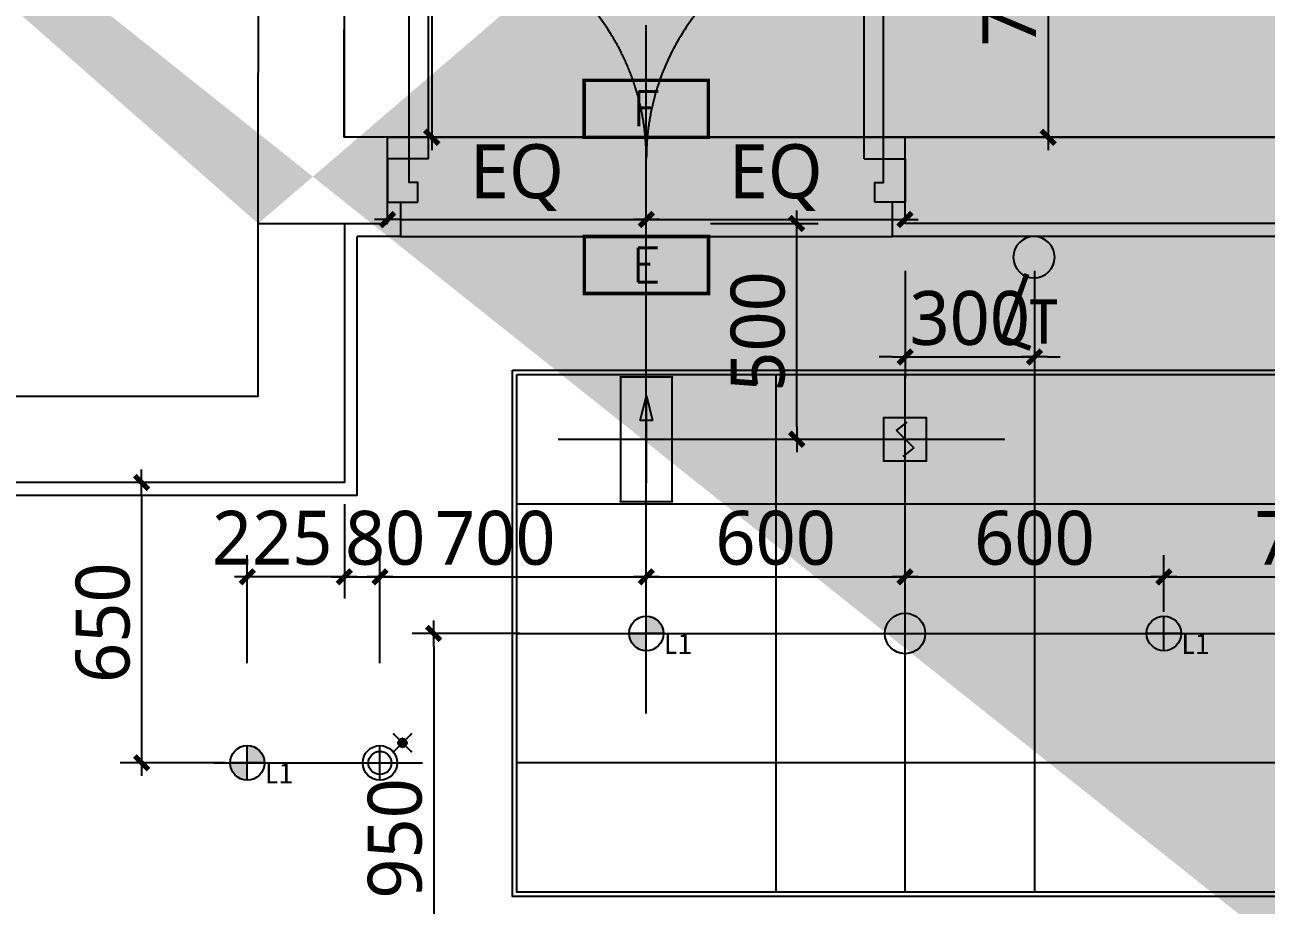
# Model space of a CAD drawing. Extents: x 3443499 to 7125205, y -1700016 to -264854.
# Drawn here: x 3450358 to 3453236, y -971052 to -969011 of the extents above; entities that cross this region are included whole.
import ezdxf
from ezdxf.enums import TextEntityAlignment as Align

# ---------------------------------------------------------------- set-up
doc = ezdxf.new("R2010")
doc.units = 0
doc.header["$LTSCALE"] = 1000
doc.header["$MEASUREMENT"] = 0
doc.linetypes.add('ACAD_ISO03W100', pattern=[30, 12, -18])
doc.linetypes.add('DASH', pattern=[0.35, 0.25, -0.1])
doc.layers.get('0').update_dxf_attribs({"linetype": 'CONTINUOUS'})
doc.layers.get('Defpoints').update_dxf_attribs({"linetype": 'CONTINUOUS'})
for name, color, linetype in [('A-填充', 251, 'CONTINUOUS'), ('A-墙体', 255, 'CONTINUOUS'), ('A-标注', 1, 'CONTINUOUS'), ('A-结构', 4, 'CONTINUOUS'), ('A-结构柱', 255, 'CONTINUOUS'), ('B-门', 4, 'CONTINUOUS'), ('C-消防点位', 54, 'CONTINUOUS'), ('E-天花填充', 251, 'CONTINUOUS'), ('E-天花灯具', 92, 'CONTINUOUS'), ('E-天花空调', 1, 'CONTINUOUS'), ('E-天花结构', 4, 'CONTINUOUS'), ('E-天花辅助2', 54, 'CONTINUOUS'), ('E-灯具开关', 92, 'CONTINUOUS')]:
    doc.layers.add(name, color=color, linetype=linetype)
doc.styles.add('_TCH_DIM_T3', font='SIMPLEX.shx', dxfattribs={"width": 0.705882, "bigfont": 'GBCBIG.shx'})
doc.styles.add('_TEL_DIM', font='SIMPLEX', dxfattribs={"width": 0.8, "height": 3.5, "bigfont": 'HZTXT'})
doc.styles.get("Standard").update_dxf_attribs({"font": 'gbenor.shx', "bigfont": 'gbcbig.shx'})
doc.styles.add('微软雅黑', font='msyh.ttf')
doc.styles.add('黑体', font='simhei.ttf')
doc.dimstyles.new('K-SMD-50', dxfattribs={"dimscale": 50, "dimtxt": 2.5, "dimasz": 0.6, "dimexe": 1, "dimexo": 1, "dimgap": 0.5, "dimtad": 1, "dimdec": 0, "dimrnd": 5, "dimdsep": 46, "dimtxsty": '微软雅黑', "dimblk": 'YQTICK', "dimcen": 0, "dimclrd": 1, "dimclre": 1, "dimclrt": 1, "dimadec": 1, "dimazin": 2, "dimtfac": 1, "dimtdec": 0, "dimtix": 1, "dimtmove": 1, "dimatfit": 2, "dimldrblk": 'A', "dimfxl": 4, "dimfxlon": 1, "dimtolj": 1, "dimtzin": 0, "dimarcsym": 0})

# ---------------------------------------------------------------- blocks, each defined once
blk = doc.blocks.new('$equip$00002534')
for p, q in [((-0.72, 0.66), (-0.72, 0)), ((0.72, 0.66), (-0.72, 0.66)), ((0.72, 0), (0.72, 0.66)), ((-0.72, 0), (0.72, 0))]:
    blk.add_line(p, q)
at = {"const_width": 0.04}
blk.add_lwpolyline([(-0.72, 0.66), (-0.72, 0), (0.72, 0), (0.72, 0.66), (-0.72, 0.66), (-0.72, 0)], dxfattribs=at)
for p in [(0, 0.66), (-0.72, 0.33), (0.72, 0.33), (0, 0)]:
    blk.add_point(p)
at = {"color": 7, "style": '_TEL_DIM'}
blk.add_attdef('$TEXT$', text='', height=0.4, dxfattribs=at).set_placement((0, 0.33), align=Align.MIDDLE_CENTER)
at = {"color": 7, "style": '_TEL_DIM', "flags": 1}
blk.add_attdef('A', text='', height=0.00002, dxfattribs=at).set_placement((0, 0), align=Align.MIDDLE_CENTER)
blk = doc.blocks.new('YQTICK')
at = {"color": 1}
blk.add_line((-1, 0), (1, 0), dxfattribs=at)
at = {"color": 1, "const_width": 0.4}
blk.add_lwpolyline([(0.53, 0.53), (-0.53, -0.53)], dxfattribs=at)
blk = doc.blocks.new('*D283')
at = {"layer": 'A-标注', "color": 1, "lineweight": -2, "transparency": 16777216}
for p, q in [((3445098.6, -968571.7), (3444848.6, -968571.7)), ((3444898.6, -968601.7), (3444898.6, -969841.7)), ((3445098.6, -969871.7), (3444848.6, -969871.7))]:
    blk.add_line(p, q, dxfattribs=at)
at = {"layer": 'Defpoints', "color": 0, "transparency": 16777216}
for p in [(3450898.5, -968571.7), (3444898.6, -969871.7), (3445198.6, -969871.7)]:
    blk.add_point(p, dxfattribs=at)
at = {"layer": 'A-标注', "color": 1, "lineweight": -2, "transparency": 16777216, "xscale": 30, "yscale": 30, "zscale": 30}
for p, rotation in [((3444898.6, -968571.7), 90), ((3444898.6, -969871.7), 270)]:
    blk.add_blockref('YQTICK', p, dxfattribs=dict(at, rotation=rotation))
at = {"layer": 'A-标注', "color": 1, "transparency": 16777216, "insert": (3444808.7, -969221.7), "char_height": 125, "attachment_point": 5, "rotation": 90, "style": '微软雅黑'}
blk.add_mtext('\\A1;1300', dxfattribs=at)
blk = doc.blocks.new('A')
at = {"color": 1}
for p, q in [((-1.435, 1.148), (-1.09, 1.437)), ((-1.435, 1.148), (-0.369, 0)), ((-1.09, 1.437), (0, 0)), ((-0.369, 0), (-2.127, 0)), ((-1.435, -1.148), (-0.369, 0)), ((-1.09, -1.437), (0, 0)), ((-1.435, -1.148), (-1.09, -1.437))]:
    blk.add_line(p, q, dxfattribs=at)
for points in [[(-1.435, 1.148), (-1.09, 1.437), (-0.369, 0), (0, 0)], [(-1.435, -1.148), (-1.09, -1.437), (-0.369, 0), (0, 0)]]:
    blk.add_solid(points, dxfattribs=at)
blk = doc.blocks.new('*D288')
at = {"layer": 'A-标注', "color": 1, "lineweight": -2, "transparency": 16777216}
for p, q in [((3448498.5, -963571.7), (3448498.5, -963321.7)), ((3450998.5, -963421.8), (3450998.5, -963321.7)), ((3448528.5, -963371.7), (3450968.5, -963371.7))]:
    blk.add_line(p, q, dxfattribs=at)
at = {"layer": 'Defpoints', "color": 0, "transparency": 16777216}
for p in [(3450998.5, -963371.7), (3450998.5, -963471.8), (3448498.5, -969871.7)]:
    blk.add_point(p, dxfattribs=at)
at = {"layer": 'A-标注', "color": 1, "lineweight": -2, "transparency": 16777216, "xscale": 30, "yscale": 30, "zscale": 30, "rotation": 180}
blk.add_blockref('YQTICK', (3448498.5, -963371.7), dxfattribs=at)
at = {"layer": 'A-标注', "color": 1, "lineweight": -2, "transparency": 16777216, "xscale": 30, "yscale": 30, "zscale": 30}
blk.add_blockref('YQTICK', (3450998.5, -963371.7), dxfattribs=at)
at = {"layer": 'A-标注', "color": 1, "transparency": 16777216, "insert": (3449748.5, -963282.1), "char_height": 125, "attachment_point": 5, "style": '微软雅黑'}
blk.add_mtext('\\A1;2500', dxfattribs=at)
blk = doc.blocks.new('*U273')
at = {"layer": 'A-结构'}
for points in [[(80, 140), (80, 185), (60, 185), (60, 240), (10, 240), (10, 140), (80, 140)], [(1140, 140), (1140, 185), (1160, 185), (1160, 240), (1210, 240), (1210, 140), (1140, 140)]]:
    blk.add_lwpolyline(points, dxfattribs=at)
at = {"layer": 'B-门'}
for p, q in [((60, 240), (60, 790)), ((60, 790), (82.5, 790)), ((82.5, 790), (82.5, 780)), ((82.5, 780), (105, 780)), ((105, 240), (105, 780)), ((1115, 240), (1115, 790)), ((1137.5, 790), (1115, 790)), ((1137.5, 780), (1137.5, 790)), ((1160, 780), (1137.5, 780)), ((1160, 240), (1160, 780)), ((105, 240), (60, 240)), ((1115, 240), (1160, 240))]:
    blk.add_line(p, q, dxfattribs=at)
at = {"layer": 'B-门', "color": 251}
for p, q in [((50, 709.2), (50, 669.2)), ((50, 709.2), (60, 709.2)), ((115, 709.2), (105, 709.2)), ((115, 709.2), (115, 669.2)), ((1105, 709.2), (1105, 669.2)), ((1105, 709.2), (1115, 709.2)), ((1170, 709.2), (1160, 709.2)), ((1170, 709.2), (1170, 669.2)), ((50, 669.2), (60, 669.2)), ((115, 669.2), (105, 669.2)), ((1105, 669.2), (1115, 669.2)), ((1170, 669.2), (1160, 669.2))]:
    blk.add_line(p, q, dxfattribs=at)
for points in [[(50, 696.7), (8.7, 696.7), (8.7, 611.6), (24.4, 611.6), (24.4, 681.8), (50, 681.8)], [(115, 696.7), (156.3, 696.7), (156.3, 611.6), (140.6, 611.6), (140.6, 681.8), (115, 681.8)], [(1105, 696.7), (1063.7, 696.7), (1063.7, 611.6), (1079.4, 611.6), (1079.4, 681.8), (1105, 681.8)], [(1170, 696.7), (1211.3, 696.7), (1211.3, 611.6), (1195.6, 611.6), (1195.6, 681.8), (1170, 681.8)]]:
    blk.add_lwpolyline(points, dxfattribs=at)
at = {"layer": 'B-门', "color": 251, "linetype": 'ACAD_ISO03W100', "ltscale": 4}
for centre, radius, start, end in [((60, 240), 550, 0, 90), ((1160.9, 239.6), 550.9, 92.4756, 179.9622)]:
    blk.add_arc(centre, radius, start, end, dxfattribs=at)
at = {"layer": 'B-门'}
blk.add_arc((1137.4, 785), 3.09, 271.5887, 88.4105, dxfattribs=at)
blk = doc.blocks.new('111')
at = {"layer": 'E-天花灯具'}
h = blk.add_hatch(color=251, dxfattribs=at)
h.paths.add_polyline_path([(-10016889.6, -2841423.8), (-10016849.6, -2841423.8, 0.414214), (-10016889.6, -2841383.8)])
h.paths.add_polyline_path([(-10016929.6, -2841423.8, 0.414214), (-10016889.6, -2841463.8), (-10016889.6, -2841423.8)])
for p, q in [((-10016889.6, -2841463.8), (-10016889.6, -2841383.8)), ((-10016849.6, -2841423.8), (-10016929.6, -2841423.8))]:
    blk.add_line(p, q, dxfattribs=at)
blk.add_circle((-10016889.6, -2841423.8), 40, dxfattribs=at)
at = {"layer": 'E-天花灯具', "style": '黑体'}
blk.add_text('L1', height=48, dxfattribs=at).set_placement((-10016849.2, -2841471.5))
blk = doc.blocks.new('右向疏散')
h = blk.add_hatch(color=256)
h.paths.add_polyline_path([(201.6, 120), (86.4, 148.8), (86.4, 120)])
h.paths.add_polyline_path([(201.6, 120), (86.4, 120), (86.4, 91.2)])
at = {"color": 7}
blk.add_line((-201.6, 120), (201.6, 120), dxfattribs=at)
for p, q in [((201.6, 120), (86.4, 148.8)), ((86.4, 148.8), (86.4, 91.2)), ((86.4, 91.2), (201.6, 120))]:
    blk.add_line(p, q)
blk.add_lwpolyline([(-288, 240), (288, 240), (288, 0), (-288, 0)], close=True)
blk = doc.blocks.new('$equip_U$00000098(lemon-PC)')
for p in [(-0.72, 0), (0, 0), (0.72, 0), (-0.72, -0.3), (0.72, -0.3), (-0.72, -0.6), (0, -0.6), (0.72, -0.6)]:
    blk.add_point(p)
at = {"xscale": 0.002499999944120646, "yscale": 0.002499999944120646, "zscale": 0.002499999944120646}
blk.add_blockref('右向疏散', (0, -0.6), dxfattribs=at)
at = {"color": 7, "style": '_TCH_DIM_T3', "flags": 1}
for tag in ['A', 'REMARK']:
    blk.add_attdef(tag, text='', height=0.000025, dxfattribs=at).set_placement((0, 0), align=Align.MIDDLE_CENTER)
at = {"color": 7, "style": '_TCH_DIM_T3'}
blk.add_attdef('$TEXT$', text='', height=0.000025, dxfattribs=at).set_placement((0, -0.6), align=Align.MIDDLE_CENTER)
blk = doc.blocks.new('*D303')
at = {"layer": 'Defpoints', "color": 0, "transparency": 16777216}
for p in [(3451198.7, -969471.7), (3451798.7, -969462.3), (3451798.7, -969501.7)]:
    blk.add_point(p, dxfattribs=at)
at = {"layer": 'E-天花空调', "color": 1, "lineweight": -2, "transparency": 16777216}
for p, q in [((3451198.7, -969462.3), (3451198.7, -969412.3)), ((3451798.7, -969462.3), (3451798.7, -969412.3)), ((3451228.7, -969462.3), (3451768.7, -969462.3))]:
    blk.add_line(p, q, dxfattribs=at)
at = {"layer": 'E-天花空调', "color": 1, "lineweight": -2, "transparency": 16777216, "xscale": 30, "yscale": 30, "zscale": 30, "rotation": 180}
blk.add_blockref('YQTICK', (3451198.7, -969462.3), dxfattribs=at)
at = {"layer": 'E-天花空调', "color": 1, "lineweight": -2, "transparency": 16777216, "xscale": 30, "yscale": 30, "zscale": 30}
blk.add_blockref('YQTICK', (3451798.7, -969462.3), dxfattribs=at)
at = {"layer": 'E-天花空调', "color": 1, "transparency": 16777216, "insert": (3451498.7, -969365.3), "char_height": 125, "attachment_point": 5, "style": '微软雅黑'}
blk.add_mtext('\\A1;EQ', dxfattribs=at)
blk = doc.blocks.new('*D304')
at = {"layer": 'Defpoints', "color": 0, "transparency": 16777216}
for p in [(3452398.7, -969462.3), (3452398.7, -969471.7), (3451798.7, -969501.7)]:
    blk.add_point(p, dxfattribs=at)
at = {"layer": 'E-天花空调', "color": 1, "lineweight": -2, "transparency": 16777216}
for p, q in [((3451798.7, -969462.3), (3451798.7, -969412.3)), ((3452398.7, -969462.3), (3452398.7, -969412.3)), ((3451828.7, -969462.3), (3452368.7, -969462.3))]:
    blk.add_line(p, q, dxfattribs=at)
at = {"layer": 'E-天花空调', "color": 1, "lineweight": -2, "transparency": 16777216, "xscale": 30, "yscale": 30, "zscale": 30, "rotation": 180}
blk.add_blockref('YQTICK', (3451798.7, -969462.3), dxfattribs=at)
at = {"layer": 'E-天花空调', "color": 1, "lineweight": -2, "transparency": 16777216, "xscale": 30, "yscale": 30, "zscale": 30}
blk.add_blockref('YQTICK', (3452398.7, -969462.3), dxfattribs=at)
at = {"layer": 'E-天花空调', "color": 1, "transparency": 16777216, "insert": (3452098.7, -969365.3), "char_height": 125, "attachment_point": 5, "style": '微软雅黑'}
blk.add_mtext('\\A1;EQ', dxfattribs=at)
blk = doc.blocks.new('*D305')
at = {"layer": 'Defpoints', "color": 0, "transparency": 16777216}
for p in [(3451098.6, -970071.7), (3451798.6, -970290.5), (3451798.6, -970421.7)]:
    blk.add_point(p, dxfattribs=at)
at = {"layer": 'E-天花空调', "color": 1, "lineweight": -2, "transparency": 16777216}
for p, q in [((3451098.6, -970121.7), (3451098.6, -970340.5)), ((3451798.6, -970371.7), (3451798.6, -970240.5)), ((3451128.6, -970290.5), (3451768.6, -970290.5))]:
    blk.add_line(p, q, dxfattribs=at)
at = {"layer": 'E-天花空调', "color": 1, "lineweight": -2, "transparency": 16777216, "xscale": 30, "yscale": 30, "zscale": 30, "rotation": 180}
blk.add_blockref('YQTICK', (3451098.6, -970290.5), dxfattribs=at)
at = {"layer": 'E-天花空调', "color": 1, "lineweight": -2, "transparency": 16777216, "xscale": 30, "yscale": 30, "zscale": 30}
blk.add_blockref('YQTICK', (3451798.6, -970290.5), dxfattribs=at)
at = {"layer": 'E-天花空调', "color": 1, "transparency": 16777216, "insert": (3451448.6, -970200.9), "char_height": 125, "attachment_point": 5, "style": '微软雅黑'}
blk.add_mtext('\\A1;700', dxfattribs=at)
blk = doc.blocks.new('*D306')
at = {"layer": 'Defpoints', "color": 0, "transparency": 16777216}
for p in [(3452398.6, -970290.5), (3451798.6, -970421.7), (3452398.6, -970421.7)]:
    blk.add_point(p, dxfattribs=at)
at = {"layer": 'E-天花空调', "color": 1, "lineweight": -2, "transparency": 16777216}
for p, q in [((3451798.6, -970371.7), (3451798.6, -970240.5)), ((3452398.6, -970371.7), (3452398.6, -970240.5)), ((3451828.6, -970290.5), (3452368.6, -970290.5))]:
    blk.add_line(p, q, dxfattribs=at)
at = {"layer": 'E-天花空调', "color": 1, "lineweight": -2, "transparency": 16777216, "xscale": 30, "yscale": 30, "zscale": 30, "rotation": 180}
blk.add_blockref('YQTICK', (3451798.6, -970290.5), dxfattribs=at)
at = {"layer": 'E-天花空调', "color": 1, "lineweight": -2, "transparency": 16777216, "xscale": 30, "yscale": 30, "zscale": 30}
blk.add_blockref('YQTICK', (3452398.6, -970290.5), dxfattribs=at)
at = {"layer": 'E-天花空调', "color": 1, "transparency": 16777216, "insert": (3452098.6, -970200.9), "char_height": 125, "attachment_point": 5, "style": '微软雅黑'}
blk.add_mtext('\\A1;600', dxfattribs=at)
blk = doc.blocks.new('*D307')
at = {"layer": 'Defpoints', "color": 0, "transparency": 16777216}
for p in [(3452998.6, -970290.5), (3452398.6, -970421.7), (3452998.6, -970421.7)]:
    blk.add_point(p, dxfattribs=at)
at = {"layer": 'E-天花空调', "color": 1, "lineweight": -2, "transparency": 16777216}
for p, q in [((3452398.6, -970371.7), (3452398.6, -970240.5)), ((3452998.6, -970371.7), (3452998.6, -970240.5)), ((3452428.6, -970290.5), (3452968.6, -970290.5))]:
    blk.add_line(p, q, dxfattribs=at)
at = {"layer": 'E-天花空调', "color": 1, "lineweight": -2, "transparency": 16777216, "xscale": 30, "yscale": 30, "zscale": 30, "rotation": 180}
blk.add_blockref('YQTICK', (3452398.6, -970290.5), dxfattribs=at)
at = {"layer": 'E-天花空调', "color": 1, "lineweight": -2, "transparency": 16777216, "xscale": 30, "yscale": 30, "zscale": 30}
blk.add_blockref('YQTICK', (3452998.6, -970290.5), dxfattribs=at)
at = {"layer": 'E-天花空调', "color": 1, "transparency": 16777216, "insert": (3452698.6, -970200.9), "char_height": 125, "attachment_point": 5, "style": '微软雅黑'}
blk.add_mtext('\\A1;600', dxfattribs=at)
blk = doc.blocks.new('*D308')
at = {"layer": 'Defpoints', "color": 0, "transparency": 16777216}
for p in [(3453698.7, -970071.7), (3453698.7, -970290.5), (3452998.6, -970421.7)]:
    blk.add_point(p, dxfattribs=at)
at = {"layer": 'E-天花空调', "color": 1, "lineweight": -2, "transparency": 16777216}
for p, q in [((3453698.7, -970121.7), (3453698.7, -970340.5)), ((3452998.6, -970371.7), (3452998.6, -970240.5)), ((3453028.6, -970290.5), (3453668.7, -970290.5))]:
    blk.add_line(p, q, dxfattribs=at)
at = {"layer": 'E-天花空调', "color": 1, "lineweight": -2, "transparency": 16777216, "xscale": 30, "yscale": 30, "zscale": 30, "rotation": 180}
blk.add_blockref('YQTICK', (3452998.6, -970290.5), dxfattribs=at)
at = {"layer": 'E-天花空调', "color": 1, "lineweight": -2, "transparency": 16777216, "xscale": 30, "yscale": 30, "zscale": 30}
blk.add_blockref('YQTICK', (3453698.7, -970290.5), dxfattribs=at)
at = {"layer": 'E-天花空调', "color": 1, "transparency": 16777216, "insert": (3453348.7, -970200.9), "char_height": 125, "attachment_point": 5, "style": '微软雅黑'}
blk.add_mtext('\\A1;700', dxfattribs=at)
blk = doc.blocks.new('*D309')
at = {"layer": 'Defpoints', "color": 0, "transparency": 16777216}
for p in [(3452398.6, -970421.7), (3451305.8, -971371.8), (3451407.1, -971371.8)]:
    blk.add_point(p, dxfattribs=at)
at = {"layer": 'E-天花空调', "color": 1, "lineweight": -2, "transparency": 16777216}
for p, q in [((3451505.8, -970421.7), (3451255.8, -970421.7)), ((3451305.8, -970451.7), (3451305.8, -971341.8)), ((3451357.1, -971371.8), (3451255.8, -971371.8))]:
    blk.add_line(p, q, dxfattribs=at)
at = {"layer": 'E-天花空调', "color": 1, "lineweight": -2, "transparency": 16777216, "xscale": 30, "yscale": 30, "zscale": 30}
for p, rotation in [((3451305.8, -970421.7), 90), ((3451305.8, -971371.8), 270)]:
    blk.add_blockref('YQTICK', p, dxfattribs=dict(at, rotation=rotation))
at = {"layer": 'E-天花空调', "color": 1, "transparency": 16777216, "insert": (3451216.2, -970896.8), "char_height": 125, "attachment_point": 5, "rotation": 90, "style": '微软雅黑'}
blk.add_mtext('\\A1;950', dxfattribs=at)
blk = doc.blocks.new('*D331')
at = {"layer": 'Defpoints', "color": 0, "transparency": 16777216}
for p in [(3451098.6, -970071.7), (3450628.6, -970721.8), (3450873.6, -970721.8)]:
    blk.add_point(p, dxfattribs=at)
at = {"layer": 'E-天花空调', "color": 1, "lineweight": -2, "transparency": 16777216}
for p, q in [((3450828.6, -970071.7), (3450578.6, -970071.7)), ((3450628.6, -970101.7), (3450628.6, -970691.8)), ((3450823.6, -970721.8), (3450578.6, -970721.8))]:
    blk.add_line(p, q, dxfattribs=at)
at = {"layer": 'E-天花空调', "color": 1, "lineweight": -2, "transparency": 16777216, "xscale": 30, "yscale": 30, "zscale": 30}
for p, rotation in [((3450628.6, -970071.7), 90), ((3450628.6, -970721.8), 270)]:
    blk.add_blockref('YQTICK', p, dxfattribs=dict(at, rotation=rotation))
at = {"layer": 'E-天花空调', "color": 1, "transparency": 16777216, "insert": (3450538.9, -970396.7), "char_height": 125, "attachment_point": 5, "rotation": 90, "style": '微软雅黑'}
blk.add_mtext('\\A1;650', dxfattribs=at)
blk = doc.blocks.new('*D332')
at = {"layer": 'Defpoints', "color": 0, "transparency": 16777216}
for p in [(3451098.6, -970071.7), (3450873.6, -970290.5), (3450873.6, -970721.8)]:
    blk.add_point(p, dxfattribs=at)
at = {"layer": 'E-天花空调', "color": 1, "lineweight": -2, "transparency": 16777216}
for p, q in [((3451098.6, -970121.7), (3451098.6, -970340.5)), ((3450873.6, -970490.5), (3450873.6, -970240.5)), ((3451068.6, -970290.5), (3450903.6, -970290.5))]:
    blk.add_line(p, q, dxfattribs=at)
at = {"layer": 'E-天花空调', "color": 1, "lineweight": -2, "transparency": 16777216, "xscale": 30, "yscale": 30, "zscale": 30, "rotation": 180}
blk.add_blockref('YQTICK', (3450873.6, -970290.5), dxfattribs=at)
at = {"layer": 'E-天花空调', "color": 1, "lineweight": -2, "transparency": 16777216, "xscale": 30, "yscale": 30, "zscale": 30}
blk.add_blockref('YQTICK', (3451098.6, -970290.5), dxfattribs=at)
at = {"layer": 'E-天花空调', "color": 1, "transparency": 16777216, "insert": (3450931.3, -970200.8), "char_height": 125, "attachment_point": 5, "style": '微软雅黑'}
blk.add_mtext('\\A1;225', dxfattribs=at)
blk = doc.blocks.new('*D348')
at = {"layer": 'Defpoints', "color": 0, "transparency": 16777216}
for p in [(3451198.7, -969471.7), (3452147.3, -969471.7), (3451798.8, -969971.7)]:
    blk.add_point(p, dxfattribs=at)
at = {"layer": 'E-天花空调', "color": 1, "lineweight": -2, "transparency": 16777216}
for p, q in [((3451947.3, -969471.7), (3452197.3, -969471.7)), ((3452147.3, -969941.7), (3452147.3, -969501.7)), ((3451947.3, -969971.7), (3452197.3, -969971.7))]:
    blk.add_line(p, q, dxfattribs=at)
at = {"layer": 'E-天花空调', "color": 1, "lineweight": -2, "transparency": 16777216, "xscale": 30, "yscale": 30, "zscale": 30}
for p, rotation in [((3452147.3, -969471.7), 90), ((3452147.3, -969971.7), 270)]:
    blk.add_blockref('YQTICK', p, dxfattribs=dict(at, rotation=rotation))
at = {"layer": 'E-天花空调', "color": 1, "transparency": 16777216, "insert": (3452057.6, -969721.7), "char_height": 125, "attachment_point": 5, "rotation": 90, "style": '微软雅黑'}
blk.add_mtext('\\A1;500', dxfattribs=at)
blk = doc.blocks.new('$equip$00002649')
for p, q in [((-0.5, 0.5), (-0.5, -0.5)), ((0.5, 0.5), (-0.5, 0.5)), ((-0.2, 0.2), (0.05, 0.4)), ((0.5, -0.5), (0.5, 0.5)), ((0, 0), (-0.2, 0.2)), ((0, 0), (0.2, -0.2)), ((0.2, -0.2), (-0.05, -0.4)), ((-0.5, -0.5), (0.5, -0.5))]:
    blk.add_line(p, q)
at = {"const_width": 0.04}
blk.add_lwpolyline([(-0.5, 0.5), (0.5, 0.5), (0.5, -0.5), (-0.5, -0.5), (-0.5, 0.5), (0.5, 0.5)], dxfattribs=at)
for p in [(0, 0.5), (-0.5, 0), (0.5, 0), (0, -0.5)]:
    blk.add_point(p)
at = {"color": 7, "flags": 1}
for tag, height, p in [('A', 0.00002, (0, 0)), ('B', 0.4, (0.762, -0.208))]:
    blk.add_attdef(tag, text='', height=height, dxfattribs=at).set_placement(p, align=Align.MIDDLE_CENTER)
blk = doc.blocks.new('*D357')
at = {"layer": 'Defpoints', "color": 0, "transparency": 16777216}
for p in [(3451218.5, -968371.7), (3451218.5, -969271.7), (3451301.2, -969271.7)]:
    blk.add_point(p, dxfattribs=at)
at = {"layer": 'E-天花空调', "color": 1, "lineweight": -2, "transparency": 16777216}
for p, q in [((3451268.5, -968371.7), (3451351.2, -968371.7)), ((3451301.2, -968401.7), (3451301.2, -969241.7)), ((3451268.5, -969271.7), (3451351.2, -969271.7))]:
    blk.add_line(p, q, dxfattribs=at)
at = {"layer": 'E-天花空调', "color": 1, "lineweight": -2, "transparency": 16777216, "xscale": 30, "yscale": 30, "zscale": 30}
for p, rotation in [((3451301.2, -968371.7), 90), ((3451301.2, -969271.7), 270)]:
    blk.add_blockref('YQTICK', p, dxfattribs=dict(at, rotation=rotation))
at = {"layer": 'E-天花空调', "color": 1, "transparency": 16777216, "insert": (3451211.6, -968821.7), "char_height": 125, "attachment_point": 5, "rotation": 90, "style": '微软雅黑'}
blk.add_mtext('\\A1;900', dxfattribs=at)
blk = doc.blocks.new('*D359')
at = {"layer": 'Defpoints', "color": 0, "transparency": 16777216}
for p in [(3452730.4, -968571.7), (3452730.4, -969271.7), (3452730.4, -969271.7)]:
    blk.add_point(p, dxfattribs=at)
at = {"layer": 'E-天花空调', "color": 1, "lineweight": -2, "transparency": 16777216}
for p, q in [((3452730.4, -968571.7), (3452680.4, -968571.7)), ((3452730.4, -968601.7), (3452730.4, -969241.7)), ((3452730.4, -969271.7), (3452680.4, -969271.7))]:
    blk.add_line(p, q, dxfattribs=at)
at = {"layer": 'E-天花空调', "color": 1, "lineweight": -2, "transparency": 16777216, "xscale": 30, "yscale": 30, "zscale": 30}
for p, rotation in [((3452730.4, -968571.7), 90), ((3452730.4, -969271.7), 270)]:
    blk.add_blockref('YQTICK', p, dxfattribs=dict(at, rotation=rotation))
at = {"layer": 'E-天花空调', "color": 1, "transparency": 16777216, "insert": (3452640.8, -968921.7), "char_height": 125, "attachment_point": 5, "rotation": 90, "style": '微软雅黑'}
blk.add_mtext('\\A1;700', dxfattribs=at)
blk = doc.blocks.new('单开单控')
blk.add_hatch(color=256).paths.add_polyline_path([(1.08, 0, 1), (-1.08, 0, 1)])
at = {"const_width": 0.27}
blk.add_lwpolyline([(4.403, 1.796), (3.443, 2.945), (0.694, 0.647)], dxfattribs=at)
blk.add_circle((0, 0), 1.08)
blk = doc.blocks.new('*U253')
at = {"layer": 'E-灯具开关', "xscale": -29.62962962979357, "yscale": 29.62962962979357, "zscale": 29.62962962979357, "rotation": 66.5883485202112}
blk.add_blockref('单开单控', (0, 0), dxfattribs=at)
blk = doc.blocks.new('*D372')
at = {"layer": 'Defpoints', "color": 0, "transparency": 16777216}
for p in [(3452398.7, -969471.7), (3452698.5, -969501.7), (3452698.5, -969780.9)]:
    blk.add_point(p, dxfattribs=at)
at = {"layer": 'E-天花空调', "color": 1, "lineweight": -2, "transparency": 16777216}
for p, q in [((3452398.7, -969580.9), (3452398.7, -969830.9)), ((3452698.5, -969580.9), (3452698.5, -969830.9)), ((3452368.7, -969780.9), (3452338.7, -969780.9)), ((3452398.7, -969780.9), (3452698.5, -969780.9)), ((3452728.5, -969780.9), (3452758.5, -969780.9))]:
    blk.add_line(p, q, dxfattribs=at)
at = {"layer": 'E-天花空调', "color": 1, "lineweight": -2, "transparency": 16777216, "xscale": 30, "yscale": 30, "zscale": 30}
blk.add_blockref('YQTICK', (3452398.7, -969780.9), dxfattribs=at)
at = {"layer": 'E-天花空调', "color": 1, "lineweight": -2, "transparency": 16777216, "xscale": 30, "yscale": 30, "zscale": 30, "rotation": 180}
blk.add_blockref('YQTICK', (3452698.5, -969780.9), dxfattribs=at)
at = {"layer": 'E-天花空调', "color": 1, "transparency": 16777216, "insert": (3452548.6, -969691.3), "char_height": 125, "attachment_point": 5, "style": '微软雅黑'}
blk.add_mtext('\\A1;300', dxfattribs=at)
blk = doc.blocks.new('yyd')
at = {"layer": 'E-天花灯具', "color": 4}
for p, q in [((210980.6, 169856.1), (210940.5, 169816)), ((210940.5, 169856.1), (210980.6, 169816))]:
    blk.add_line(p, q, dxfattribs=at)
at = {"layer": 'E-天花灯具', "color": 54}
for p, q in [((210908.3, 169749.6), (210908.3, 169829.6)), ((210868.3, 169789.6), (210948.3, 169789.6))]:
    blk.add_line(p, q, dxfattribs=at)
at = {"layer": 'E-天花灯具', "color": 4}
blk.add_circle((210960.5, 169836), 10, dxfattribs=at)
at = {"layer": 'E-天花灯具', "color": 92}
blk.add_ellipse((210908.3, 169789.6), major_axis=(28.3, 28.3), ratio=1, start_param=5.497787, end_param=11.780972, dxfattribs=at)
at = {"layer": 'E-天花灯具', "color": 251}
blk.add_ellipse((210908.3, 169789.6), major_axis=(18.9, 18.9), ratio=1, start_param=5.497787, end_param=11.780972, dxfattribs=at)
at = {"layer": 'E-天花灯具', "color": 4}
for p in [(210940.5, 169856.1), (210960.5, 169846.1), (210980.6, 169856.1), (210940.5, 169816), (210950.5, 169836), (210960.5, 169826), (210970.6, 169836), (210980.6, 169816)]:
    blk.add_point(p, dxfattribs=at)
for points in [[(210951.8, 169841), (210969.2, 169841), (210950.5, 169836), (210970.6, 169836)], [(210955.5, 169844.7), (210965.5, 169844.7), (210951.8, 169841), (210969.2, 169841)], [(210960.5, 169846.1), (210960.5, 169846.1), (210955.5, 169844.7), (210965.5, 169844.7)], [(210951.8, 169831), (210969.2, 169831), (210950.5, 169836), (210970.6, 169836)], [(210955.5, 169827.3), (210965.5, 169827.3), (210951.8, 169831), (210969.2, 169831)], [(210960.5, 169826), (210960.5, 169826), (210955.5, 169827.3), (210965.5, 169827.3)]]:
    blk.add_solid(points, dxfattribs=at)
at = {"layer": 'E-天花灯具', "color": 4, "flags": 9}
blk.add_attdef('A', (210960.5, 169836), '', height=0.000802, rotation=360, dxfattribs=at)
blk = doc.blocks.new('*D378')
at = {"layer": 'Defpoints', "color": 0, "transparency": 16777216}
for p in [(3451098.6, -970071.7), (3451181.1, -970290.5), (3451181.1, -970721.8)]:
    blk.add_point(p, dxfattribs=at)
at = {"layer": 'E-天花空调', "color": 1, "lineweight": -2, "transparency": 16777216}
for p, q in [((3451098.6, -970121.7), (3451098.6, -970340.5)), ((3451181.1, -970490.5), (3451181.1, -970240.5)), ((3451068.6, -970290.5), (3451038.6, -970290.5)), ((3451098.6, -970290.5), (3451181.1, -970290.5)), ((3451211.1, -970290.5), (3451241.1, -970290.5))]:
    blk.add_line(p, q, dxfattribs=at)
at = {"layer": 'E-天花空调', "color": 1, "lineweight": -2, "transparency": 16777216, "xscale": 30, "yscale": 30, "zscale": 30}
blk.add_blockref('YQTICK', (3451098.6, -970290.5), dxfattribs=at)
at = {"layer": 'E-天花空调', "color": 1, "lineweight": -2, "transparency": 16777216, "xscale": 30, "yscale": 30, "zscale": 30, "rotation": 180}
blk.add_blockref('YQTICK', (3451181.1, -970290.5), dxfattribs=at)
at = {"layer": 'E-天花空调', "color": 1, "transparency": 16777216, "insert": (3451193.2, -970200.9), "char_height": 125, "attachment_point": 5, "style": '微软雅黑'}
blk.add_mtext('\\A1;80', dxfattribs=at)

msp = doc.modelspace()

# ---------------------------------------------------------------- hatches: boundary and pattern name
at = {"layer": 'A-墙体'}
h = msp.add_hatch(color=252, dxfattribs=at)
h.dxf.hatch_style = 1
h.paths.add_polyline_path([(3451198.7, -969271.7), (3451098.5, -969271.7), (3451098.7, -968771.7), (3450898.5, -968771.7), (3450898.3, -969471.7), (3451198.7, -969471.7)], flags=17)
h.paths.add_polyline_path([(3445398.6, -972771.7), (3451048.5, -972771.7), (3451048.5, -973071.7), (3445398.6, -973071.7)])
h.paths.add_polyline_path([(3445198.6, -971571.8), (3445398.6, -971571.8), (3445398.6, -973071.7), (3445198.6, -973071.7)])
h.paths.add_polyline_path([(3453548.7, -971571.8), (3452948.8, -971571.8), (3452948.8, -971371.7), (3453548.7, -971371.7)])
h.paths.add_polyline_path([(3451248.8, -971571.8), (3451848.8, -971571.8), (3451848.8, -971371.8), (3451248.8, -971371.8)])
h.paths.add_polyline_path([(3450898.6, -965771.8), (3451098.6, -965771.8), (3451098.6, -967071.7), (3450898.6, -967071.7)])
h.paths.add_polyline_path([(3452398.7, -969271.7), (3453698.4, -969271.7), (3453698.4, -969471.7), (3452398.7, -969471.7)])
h.paths.add_polyline_path([(3445398.6, -969871.7), (3446148.5, -969871.7), (3446148.5, -970071.7), (3445398.6, -970071.7)])
h.paths.add_polyline_path([(3447648.5, -969871.7), (3448398.5, -969871.7), (3448398.5, -970071.7), (3447648.5, -970071.7)])
h.paths.add_polyline_path([(3448398.6, -965671.7), (3448598.6, -965671.7), (3448598.6, -967271.7), (3448398.6, -967271.7)])
h.paths.add_polyline_path([(3448798.6, -965271.7), (3450648.8, -965271.7), (3450648.8, -965471.7), (3448798.6, -965471.7)])
h.paths.add_polyline_path([(3450898.6, -963971.8), (3451098.8, -963971.8), (3451098.8, -965271.8), (3450898.6, -965271.8)])
h.paths.add_polyline_path([(3451223.8, -963671.7), (3453573.8, -963671.7), (3453573.8, -963871.7), (3451223.8, -963871.7)])
h.paths.add_polyline_path([(3453698.6, -963971.8), (3453898.7, -963971.8), (3453898.7, -965271.8), (3453698.6, -965271.8)])
h.paths.add_polyline_path([(3453698.6, -967071.7), (3453898.5, -967071.7), (3453898.5, -965771.8), (3453698.6, -965771.8)])
h.paths.add_polyline_path([(3453698.5, -968771.8), (3453898.7, -968771.8), (3453898.7, -969471.7), (3453698.5, -969471.7)])
h.paths.add_polyline_path([(3453698.7, -970071.7), (3453898.7, -970071.7), (3453898.7, -971371.7), (3453698.7, -971371.7)])
h.paths.add_polyline_path([(3451448.5, -973471.7), (3453348.7, -973471.7), (3453348.7, -973671.7), (3451448.5, -973671.7)])
h.paths.add_polyline_path([(3451198.7, -969471.7), (3451198.7, -969271.7), (3451098.5, -969271.7), (3451098.7, -968771.7), (3450898.5, -968771.7), (3450898.3, -969471.7)])
at = {"layer": 'A-结构柱'}
h = msp.add_hatch(color=255, dxfattribs=at)
h.dxf.hatch_style = 1
h.paths.add_polyline_path([(3451098.6, -969471.7), (3450898.6, -969471.7), (3450898.5, -969871.7), (3448398.5, -969871.7), (3448398.5, -970071.7), (3451098.6, -970071.7)], flags=17)
h.paths.add_polyline_path([(3453748.7, -971571.8), (3453898.7, -971571.8), (3453898.7, -971371.8), (3453548.9, -971371.8), (3453548.7, -973471.7), (3453348.7, -973471.7), (3453348.7, -973671.7), (3453748.7, -973671.7)], flags=17)
h.paths.add_polyline_path([(3453698.8, -965271.8), (3454148.8, -965271.8), (3454148.8, -965771.8), (3453698.8, -965771.8)])
h.paths.add_polyline_path([(3453573.8, -963471.8), (3454023.8, -963471.8), (3454023.8, -963971.8), (3453573.8, -963971.8)])
h.paths.add_polyline_path([(3450773.8, -963471.8), (3451223.8, -963471.8), (3451223.8, -963971.8), (3450773.8, -963971.8)])
h.paths.add_polyline_path([(3450648.8, -965271.8), (3451098.6, -965271.8), (3451098.6, -965771.8), (3450648.8, -965771.8)])
h.paths.add_polyline_path([(3448398.8, -965271.7), (3448798.6, -965271.7), (3448798.6, -965671.7), (3448398.8, -965671.7)])
h.paths.add_polyline_path([(3450048.6, -967271.7), (3450898.6, -967271.7), (3450898.6, -967071.7), (3451098.6, -967071.7), (3451098.5, -968771.7), (3450898.6, -968771.7), (3450898.5, -967471.7), (3450048.6, -967471.7)], flags=17)
h.paths.add_polyline_path([(3453898.7, -969471.7), (3453698.8, -969471.7), (3453698.8, -970071.7), (3453898.7, -970071.7)], flags=17)
h.paths.add_polyline_path([(3450898.5, -971571.8), (3450898.5, -971371.8), (3451248.5, -971371.8), (3451248.5, -973471.7), (3451448.5, -973471.7), (3451448.5, -973671.7), (3451048.5, -973671.7), (3451048.5, -971571.8)])
edge = h.paths.add_edge_path()
edge.add_line((3448398.6, -967271.7), (3448848.6, -967271.7))
edge.add_line((3448848.6, -967271.7), (3448848.6, -967471.7))
edge.add_line((3448848.6, -967471.7), (3448598.5, -967471.7))
edge.add_line((3448598.5, -967471.7), (3448598.5, -968771.7))
edge.add_line((3448598.5, -968771.7), (3448398.5, -968771.7))
edge.add_line((3448398.5, -968771.7), (3448398.5, -967271.7))
edge.add_line((3450898.5, -969471.7), (3451098.6, -969471.7))
edge.add_line((3451098.6, -969471.7), (3451098.6, -970071.7))
edge.add_line((3451098.6, -970071.7), (3448398.5, -970071.7))
edge.add_line((3448398.5, -970071.7), (3448398.5, -969871.7))
edge.add_line((3448398.5, -969871.7), (3450898.5, -969871.7))
edge.add_line((3450898.5, -969871.7), (3450898.6, -969471.7))
edge.add_line((3453698.6, -967071.7), (3453898.6, -967071.7))
edge.add_line((3453898.6, -967071.7), (3453898.6, -967271.8))
edge.add_line((3453898.6, -967271.8), (3454748.6, -967271.7))
edge.add_line((3454748.6, -967271.7), (3454748.6, -967471.7))
edge.add_line((3454748.6, -967471.7), (3453898.6, -967471.8))
edge.add_line((3453898.6, -967471.8), (3453898.5, -968771.8))
edge.add_line((3453898.5, -968771.8), (3453698.5, -968771.8))
edge.add_line((3453698.5, -968771.8), (3453698.8, -967071.7))
edge.add_line((3453548.7, -971371.8), (3453898.7, -971371.8))
edge.add_line((3453898.7, -971371.8), (3453898.7, -971571.8))
edge.add_line((3453898.7, -971571.8), (3453748.7, -971571.8))
edge.add_line((3453748.7, -971571.8), (3453748.7, -973671.7))
edge.add_line((3453748.7, -973671.7), (3453348.7, -973671.7))
edge.add_line((3453348.7, -973671.7), (3453348.7, -973471.7))
edge.add_line((3453348.7, -973471.7), (3453548.7, -973471.7))
edge.add_line((3453548.7, -973471.7), (3453548.9, -971371.8))
h.paths.add_polyline_path([(3445398.5, -969871.7), (3445198.6, -969871.7), (3445198.6, -971371.8), (3445198.6, -971571.8), (3445398.6, -971571.8)])
h.paths.add_polyline_path([(3453898.6, -967271.8), (3453898.6, -967271.8), (3453898.6, -967071.7), (3453698.8, -967071.7), (3453698.5, -968771.8), (3453898.5, -968771.8), (3453898.6, -967471.8), (3453898.6, -967471.8)])
h.paths.add_polyline_path([(3448398.5, -967471.7), (3448848.6, -967471.7), (3448848.6, -967271.7), (3448398.5, -967271.7)])

# ---------------------------------------------------------------- linework, layer by layer
at = {"layer": 'A-填充'}
msp.add_lwpolyline([(3453698.4, -969271.7), (3451098.6, -969271.7), (3451098.9, -963971.8), (3451223.8, -963971.8), (3451223.8, -963871.7), (3453573.8, -963871.7), (3453573.8, -963971.8), (3453698.4, -963971.8)], close=True, dxfattribs=at)
at = {"layer": 'A-墙体'}
msp.add_lwpolyline([(3451198.7, -969471.7), (3451198.7, -969271.7), (3451098.5, -969271.7), (3451098.7, -968771.7), (3450898.5, -968771.7), (3450898.3, -969471.7), (3451198.7, -969471.7)], dxfattribs=at)
msp.add_lwpolyline([(3452398.7, -969271.7), (3453698.4, -969271.7), (3453698.4, -969471.7), (3452398.7, -969471.7)], close=True, dxfattribs=at)
at = {"layer": 'A-结构'}
for p, q in [((3451228.7, -969421.7), (3451228.7, -969501.7)), ((3452368.7, -969421.7), (3452368.7, -969501.7)), ((3451228.7, -969501.7), (3451128.6, -969501.7)), ((3451128.6, -970101.7), (3451128.6, -969501.7)), ((3453668.7, -969501.7), (3452368.7, -969501.7)), ((3451128.6, -970101.7), (3447618.5, -970101.7))]:
    msp.add_line(p, q, dxfattribs=at)
at = {"layer": 'A-结构柱'}
msp.add_lwpolyline([(3450898.5, -969471.7), (3451098.6, -969471.7), (3451098.6, -970071.7), (3448398.5, -970071.7), (3448398.5, -969871.7), (3450898.5, -969871.7), (3450898.6, -969471.7)], dxfattribs=at)
at = {"layer": 'C-消防点位', "ltscale": 600}
msp.add_circle((3452398.6, -970421.7), 46.9, dxfattribs=at)
at = {"layer": 'E-天花填充'}
for p, q in [((3452098.6, -969821.7), (3452098.6, -971021.7)), ((3452698.6, -969821.7), (3452698.6, -971021.7)), ((3453298.6, -970121.7), (3451498.6, -970121.7)), ((3453298.6, -970721.7), (3451498.6, -970721.7))]:
    msp.add_line(p, q, dxfattribs=at)
at = {"layer": 'E-天花空调', "linetype": 'DASH', "ltscale": 200}
for p, q in [((3451798.6, -970607.3), (3451798.6, -969011.6)), ((3452398.6, -971021.7), (3452398.6, -969821.7)), ((3451594.6, -969971.7), (3452629.9, -969971.7)), ((3451498.6, -970421.7), (3453298.6, -970421.7)), ((3450795, -970721.8), (3451279.9, -970721.8))]:
    msp.add_line(p, q, dxfattribs=at)
at = {"layer": 'E-天花结构'}
for p, q in [((3451198.7, -969271.7), (3452398.7, -969271.7)), ((3451228.7, -969501.7), (3452368.7, -969501.7))]:
    msp.add_line(p, q, dxfattribs=at)
msp.add_lwpolyline([(3451488.6, -969811.7), (3453308.6, -969811.7), (3453308.6, -971031.7), (3451488.6, -971031.7)], close=True, dxfattribs=at)
at = {"layer": 'E-天花辅助2'}
msp.add_lwpolyline([(3451498.6, -969821.7), (3453298.6, -969821.7), (3453298.6, -971021.7), (3451498.6, -971021.7)], close=True, dxfattribs=at)

# ---------------------------------------------------------------- block references
msp.add_blockref('*U273', (3451188.7, -969561.7))
at = {"layer": 'C-消防点位'}
ref = msp.add_blockref('$equip$00002534', (3451798.6, -969271.7), dxfattribs=dict(at, xscale=-200.0000000000001, yscale=200.0000000000001, zscale=200.0000000000001, rotation=0.0005350981191742932))
ref.add_attrib('$TEXT$', 'F', dxfattribs={"layer": '0', "height": 80, "rotation": 0.0005, "style": '_TEL_DIM'}).set_placement((3451798.6, -969205.7), align=Align.MIDDLE_CENTER)
ref = msp.add_blockref('$equip$00002534', (3451798.8, -969501.7), dxfattribs=dict(at, xscale=-200.0000000000001, yscale=200, zscale=200, rotation=179.9994201183829))
ref.add_attrib('$TEXT$', 'E', dxfattribs={"layer": '0', "height": 80, "rotation": 359.9994, "style": '_TEL_DIM'}).set_placement((3451798.8, -969567.7), align=Align.MIDDLE_CENTER)
ref = msp.add_blockref('$equip_U$00000098(lemon-PC)', (3451858.8, -969971.7), dxfattribs=dict(at, xscale=-200.0000000000001, yscale=200, zscale=200, rotation=269.999420118485))
ref.add_attrib('$TEXT$', 'REMARK', dxfattribs={"layer": '0', "height": 0.005, "rotation": 89.9994, "style": '_TCH_DIM_T3'}).set_placement((3451738.8, -969971.7), align=Align.MIDDLE_CENTER)
at = {"layer": 'C-消防点位', "xscale": 100, "yscale": 100, "zscale": 100}
msp.add_blockref('$equip$00002649', (3452398.6, -969971.7), dxfattribs=at)
at = {"layer": 'E-天花灯具'}
for name, p in [('111', (13468688.3, 1871002.1)), ('111', (13469888.3, 1871002.1)), ('yyd', (3240272.8, -1140511.4)), ('111', (13467763.2, 1870702.1))]:
    msp.add_blockref(name, p, dxfattribs=at)
at = {"layer": 'E-灯具开关', "xscale": 1.5, "yscale": 1.5, "zscale": 1.5, "rotation": 43.36891037496397}
msp.add_blockref('*U253', (3452697.5, -969549.7), dxfattribs=at)

# ---------------------------------------------------------------- texts
at = {"layer": 'E-灯具开关', "style": '黑体'}
msp.add_text('T', height=102.9, dxfattribs=at).set_placement((3452685, -969750.4))

# ---------------------------------------------------------------- dimensions: what is measured, and where the dimension line sits
at = {"layer": 'A-标注'}
dim = msp.add_linear_dim(base=(3450998.5, -963371.7), p1=(3448498.5, -969871.7), p2=(3450998.5, -963471.8), dimstyle='K-SMD-50', dxfattribs=at)
dim.commit()
dim.dimension.update_dxf_attribs({"geometry": '*D288', "text_midpoint": (3449748.5, -963282.1)})
dim = msp.add_linear_dim(base=(3444898.6, -969871.7), p1=(3450898.5, -968571.7), p2=(3445198.6, -969871.7), angle=90, dimstyle='K-SMD-50', dxfattribs=at)
dim.commit()
dim.dimension.update_dxf_attribs({"geometry": '*D283', "text_midpoint": (3444808.7, -969221.7)})
at = {"layer": 'E-天花空调'}
for base, p1, p2, picture, middle in [((3451301.2, -969271.7), (3451218.5, -968371.7), (3451218.5, -969271.7), '*D357', (3451211.6, -968821.7)), ((3452730.4, -969271.7), (3452730.4, -968571.7), (3452730.4, -969271.7), '*D359', (3452640.8, -968921.7))]:
    dim = msp.add_linear_dim(base=base, p1=p1, p2=p2, angle=90, dimstyle='K-SMD-50', override={"dimfxl": 6}, dxfattribs=at)
    dim.commit()
    dim.dimension.update_dxf_attribs({"geometry": picture, "text_midpoint": middle})
for base, p1, p2, picture, middle in [((3451798.7, -969462.3), (3451198.7, -969471.7), (3451798.7, -969501.7), '*D303', (3451498.7, -969365.3)), ((3452398.7, -969462.3), (3451798.7, -969501.7), (3452398.7, -969471.7), '*D304', (3452098.7, -969365.3))]:
    dim = msp.add_linear_dim(base=base, p1=p1, p2=p2, text='EQ', dimstyle='K-SMD-50', dxfattribs=at)
    dim.commit()
    dim.dimension.update_dxf_attribs({"geometry": picture, "text_midpoint": middle})
for base, p1, p2, picture, middle in [((3452147.3, -969471.7), (3451798.8, -969971.7), (3451198.7, -969471.7), '*D348', (3452057.6, -969721.7)), ((3450628.6, -970721.8), (3451098.6, -970071.7), (3450873.6, -970721.8), '*D331', (3450538.9, -970396.7)), ((3451305.8, -971371.8), (3452398.6, -970421.7), (3451407.1, -971371.8), '*D309', (3451216.2, -970896.8))]:
    dim = msp.add_linear_dim(base=base, p1=p1, p2=p2, angle=90, dimstyle='K-SMD-50', dxfattribs=at)
    dim.commit()
    dim.dimension.update_dxf_attribs({"geometry": picture, "text_midpoint": middle})
for base, p1, p2, picture, middle in [((3452698.5, -969780.9), (3452398.7, -969471.7), (3452698.5, -969501.7), '*D372', (3452548.6, -969691.3)), ((3451798.6, -970290.5), (3451098.6, -970071.7), (3451798.6, -970421.7), '*D305', (3451448.6, -970200.9)), ((3453698.7, -970290.5), (3452998.6, -970421.7), (3453698.7, -970071.7), '*D308', (3453348.7, -970200.9)), ((3452398.6, -970290.5), (3451798.6, -970421.7), (3452398.6, -970421.7), '*D306', (3452098.6, -970200.9)), ((3452998.6, -970290.5), (3452398.6, -970421.7), (3452998.6, -970421.7), '*D307', (3452698.6, -970200.9))]:
    dim = msp.add_linear_dim(base=base, p1=p1, p2=p2, dimstyle='K-SMD-50', dxfattribs=at)
    dim.commit()
    dim.dimension.update_dxf_attribs({"geometry": picture, "text_midpoint": middle})
for base, p1, p2, picture, middle in [((3450873.6, -970290.5), (3451098.6, -970071.7), (3450873.6, -970721.8), '*D332', (3450931.3, -970290.5)), ((3451181.1139, -970290.469), (3451098.6395, -970071.7299), (3451181.1139, -970721.7516), '*D378', (3451193.2202, -970290.469))]:
    dim = msp.add_linear_dim(base=base, p1=p1, p2=p2, dimstyle='K-SMD-50', dxfattribs=at)
    dim.commit()
    dim.dimension.update_dxf_attribs({"geometry": picture, "text_midpoint": middle, "dimtype": 128})

doc.saveas('drawing.dxf')
